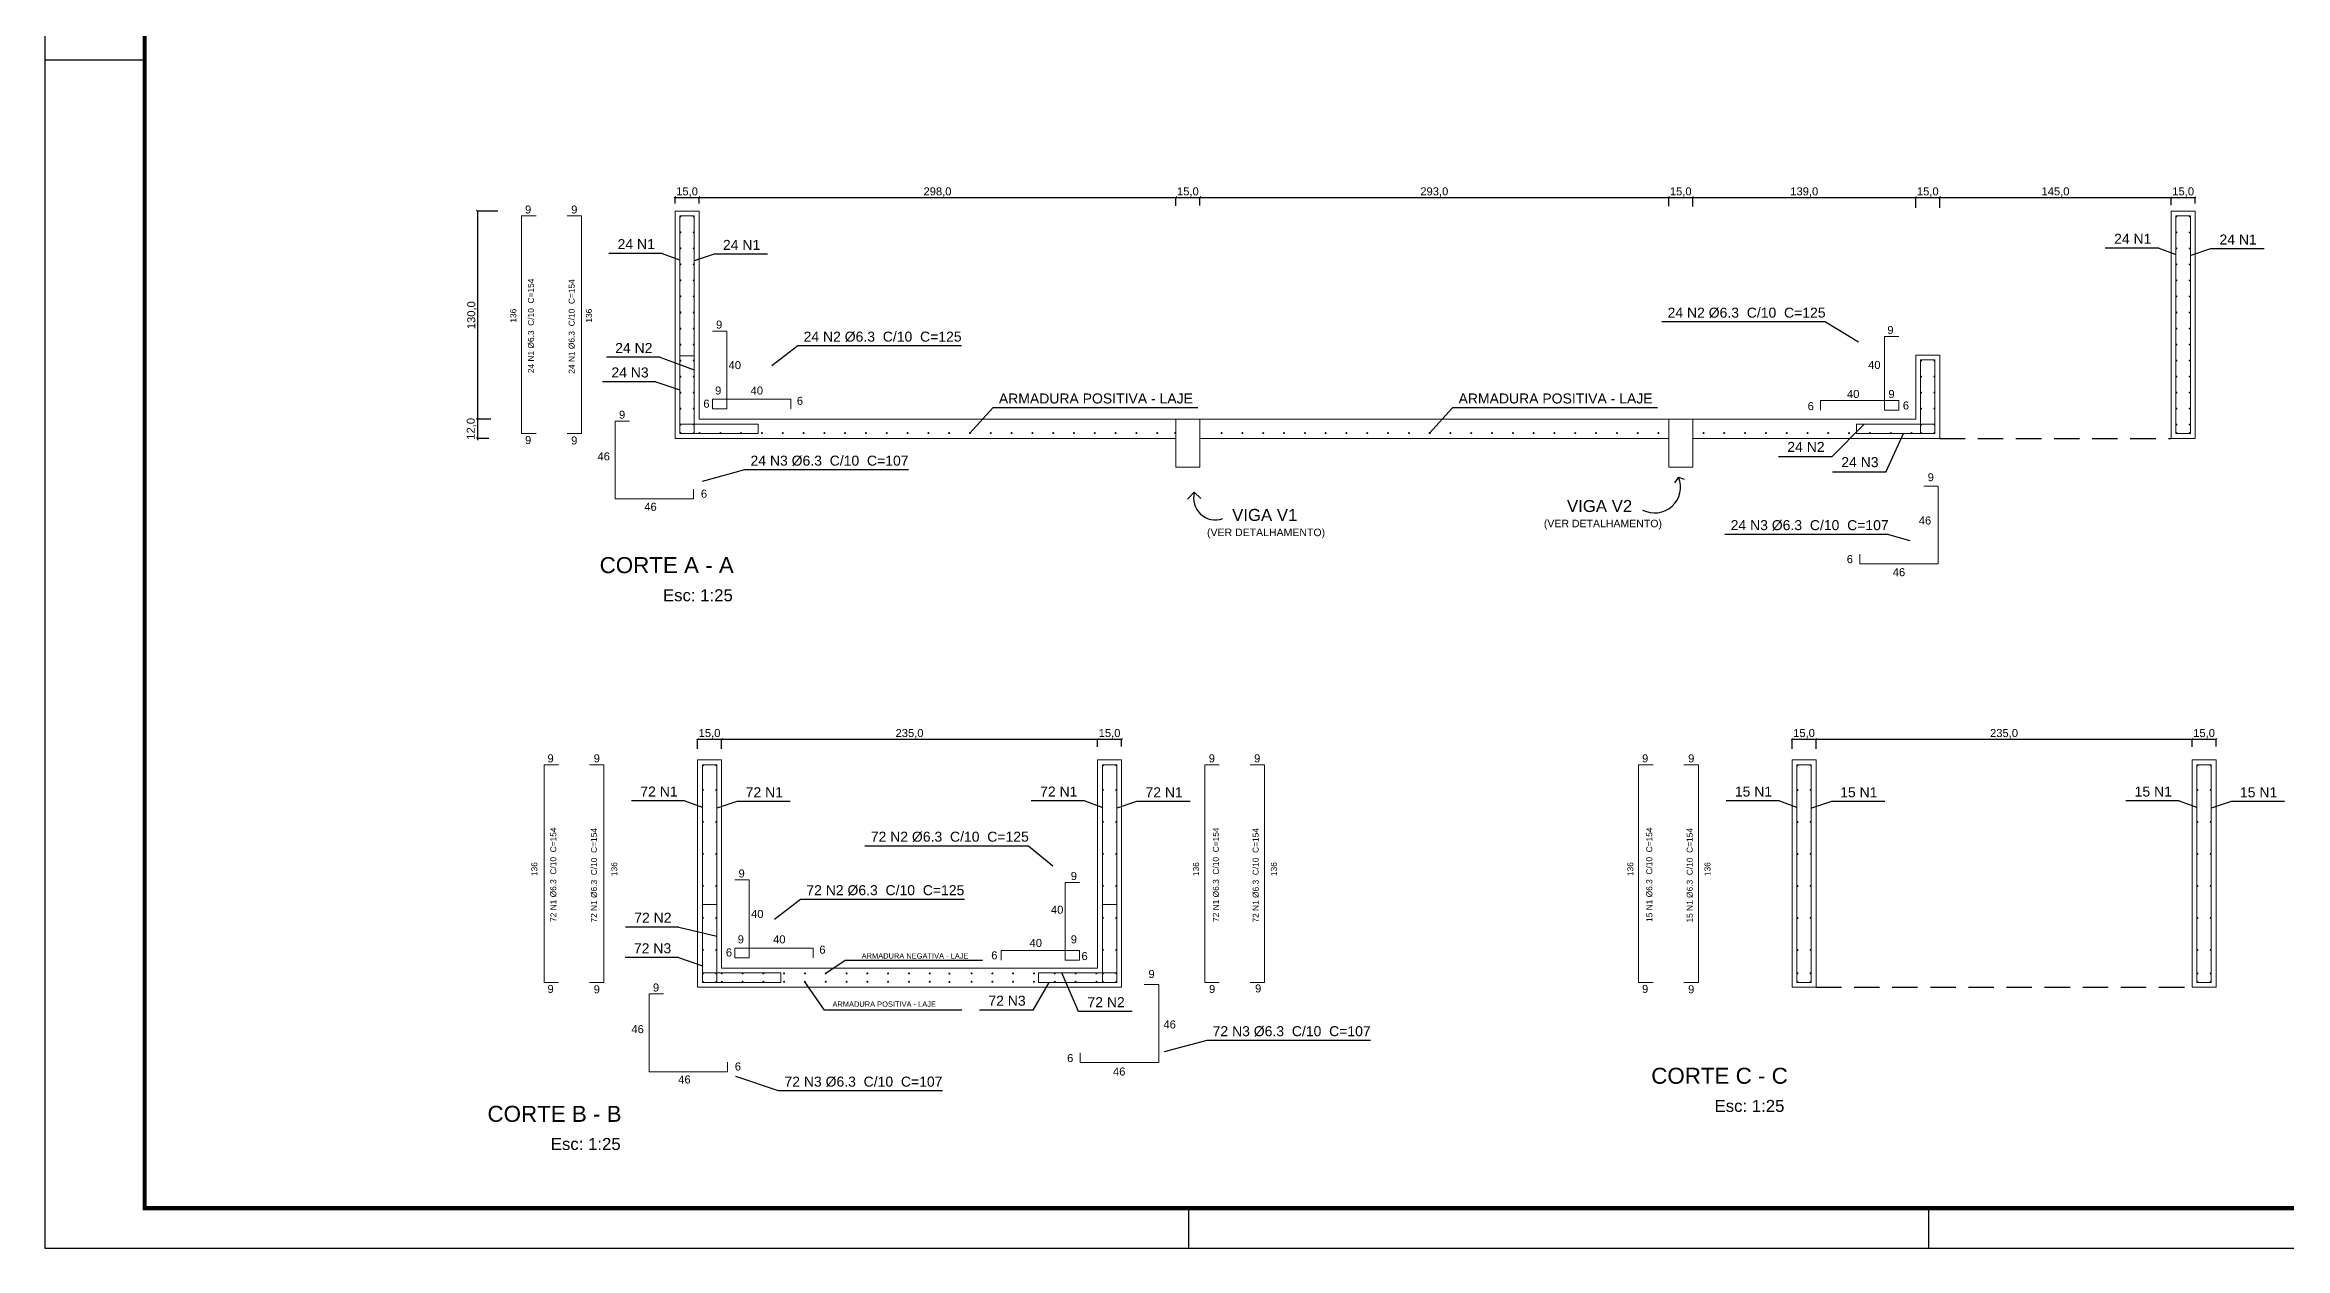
# Model space of a CAD drawing. Header units: centimetres. Extents: x 1386 to 1561, y 365 to 425.
# Drawn here: x 1386.2 to 1442.2, y 365.8 to 395.9 of the extents above; entities that cross this region are included whole.
import ezdxf

# ---------------------------------------------------------------- set-up
doc = ezdxf.new("R2010")
doc.units = ezdxf.units.CM
doc.linetypes.add('HIDDEN', pattern=[9.525, 6.35, -3.175])
for name, color, linetype, lineweight in [('ARM_LONGITUDINAL_Ø6_3', 31, 'Continuous', 9), ('DT-Textos', 7, 'Continuous', 5), ('ELE_CONT_NOS', 122, 'Continuous', 9)]:
    doc.layers.add(name, color=color, linetype=linetype, lineweight=lineweight)
for name, color, linetype in [('ARQ-FOLHA', 7, 'Continuous'), ('COTA CYPE', 31, 'Continuous'), ('LINHAS GERAIS.', 7, 'Continuous'), ('PDF_Text', 7, 'Continuous')]:
    doc.layers.add(name, color=color, linetype=linetype)
doc.styles.add('PDF Arial', font='arial.ttf')
doc.styles.get("Standard").update_dxf_attribs({"font": 'arial.ttf'})
doc.dimstyles.new('Copy of 1-50', dxfattribs={"dimscale": 0.05, "dimtxt": 4, "dimasz": 0.8, "dimexe": 0.1, "dimexo": 0.2, "dimgap": 0.3, "dimtad": 1, "dimdec": 1, "dimlfac": 50, "dimzin": 1, "dimtxsty": 'Standard', "dimblk": 'OBLIQUE', "dimcen": 10, "dimdle": 0.1, "dimclrd": 7, "dimclre": 8, "dimclrt": 256, "dimadec": 0, "dimazin": 2, "dimtfac": 1, "dimtdec": 1, "dimtmove": 2, "dimatfit": 0, "dimldrblk": 'OBLIQUE', "dimfxl": 0, "dimlwd": -1, "dimlwe": -1, "dimarcsym": 0})

# ---------------------------------------------------------------- blocks, each defined once
blk = doc.blocks.new('FOLHA A1')
at = {"layer": 'ARQ-FOLHA'}
for p, q in [((0, 0), (0, -594)), ((0, -297), (25, -297)), ((286, -594), (286, -584)), ((471, -594), (471, -584)), ((0, -594), (841, -594))]:
    blk.add_line(p, q, dxfattribs=at)
at = {"layer": 'ARQ-FOLHA', "const_width": 1}
blk.add_lwpolyline([(25, -10), (25, -584), (831, -584), (831, -10), (25, -10)], dxfattribs=at)
blk = doc.blocks.new('_OBLIQUE')
at = {"color": 0, "linetype": 'ByBlock'}
blk.add_line((-0.5, -0.5), (0.5, 0.5), dxfattribs=at)
blk = doc.blocks.new('*D123')
at = {"layer": 'COTA CYPE', "color": 7}
blk.add_line((1402.469, 378.548), (1403.079, 378.548), dxfattribs=at)
at = {"layer": 'COTA CYPE', "color": 8}
for p, q in [((1402.474, 378.306), (1402.474, 378.553)), ((1403.074, 378.306), (1403.074, 378.553))]:
    blk.add_line(p, q, dxfattribs=at)
at = {"layer": 'Defpoints', "color": 0}
for p in [(1402.474, 378.296), (1403.074, 378.548), (1403.074, 378.296)]:
    blk.add_point(p, dxfattribs=at)
at = {"layer": 'COTA CYPE', "color": 7, "xscale": 0.04000000000000001, "yscale": 0.04000000000000001, "zscale": 0.04000000000000001, "rotation": 180}
blk.add_blockref('_OBLIQUE', (1402.474, 378.548), dxfattribs=at)
at = {"layer": 'COTA CYPE', "color": 7, "xscale": 0.04000000000000001, "yscale": 0.04000000000000001, "zscale": 0.04000000000000001}
blk.add_blockref('_OBLIQUE', (1403.074, 378.548), dxfattribs=at)
at = {"layer": 'COTA CYPE', "insert": (1402.774, 378.684), "char_height": 0.2, "attachment_point": 5}
blk.add_mtext('15,0', dxfattribs=at)
blk = doc.blocks.new('*D124')
at = {"layer": 'COTA CYPE', "color": 7}
blk.add_line((1403.069, 378.548), (1412.479, 378.548), dxfattribs=at)
at = {"layer": 'COTA CYPE', "color": 8}
for p, q in [((1403.074, 378.306), (1403.074, 378.553)), ((1412.474, 378.378), (1412.474, 378.553))]:
    blk.add_line(p, q, dxfattribs=at)
at = {"layer": 'Defpoints', "color": 0}
for p in [(1403.074, 378.296), (1412.474, 378.548), (1412.474, 378.368)]:
    blk.add_point(p, dxfattribs=at)
at = {"layer": 'COTA CYPE', "color": 7, "xscale": 0.04000000000000001, "yscale": 0.04000000000000001, "zscale": 0.04000000000000001, "rotation": 180}
blk.add_blockref('_OBLIQUE', (1403.074, 378.548), dxfattribs=at)
at = {"layer": 'COTA CYPE', "color": 7, "xscale": 0.04000000000000001, "yscale": 0.04000000000000001, "zscale": 0.04000000000000001}
blk.add_blockref('_OBLIQUE', (1412.474, 378.548), dxfattribs=at)
at = {"layer": 'COTA CYPE', "insert": (1407.774, 378.684), "char_height": 0.2, "attachment_point": 5}
blk.add_mtext('235,0', dxfattribs=at)
blk = doc.blocks.new('*D125')
at = {"layer": 'COTA CYPE', "color": 7}
blk.add_line((1412.469, 378.548), (1413.079, 378.548), dxfattribs=at)
at = {"layer": 'COTA CYPE', "color": 8}
for p, q in [((1412.474, 378.357), (1412.474, 378.553)), ((1413.074, 378.367), (1413.074, 378.553))]:
    blk.add_line(p, q, dxfattribs=at)
at = {"layer": 'Defpoints', "color": 0}
for p in [(1412.474, 378.347), (1413.074, 378.548), (1413.074, 378.357)]:
    blk.add_point(p, dxfattribs=at)
at = {"layer": 'COTA CYPE', "color": 7, "xscale": 0.04000000000000001, "yscale": 0.04000000000000001, "zscale": 0.04000000000000001, "rotation": 180}
blk.add_blockref('_OBLIQUE', (1412.474, 378.548), dxfattribs=at)
at = {"layer": 'COTA CYPE', "color": 7, "xscale": 0.04000000000000001, "yscale": 0.04000000000000001, "zscale": 0.04000000000000001}
blk.add_blockref('_OBLIQUE', (1413.074, 378.548), dxfattribs=at)
at = {"layer": 'COTA CYPE', "insert": (1412.774, 378.684), "char_height": 0.2, "attachment_point": 5}
blk.add_mtext('15,0', dxfattribs=at)
blk = doc.blocks.new('*D126')
at = {"layer": 'COTA CYPE', "color": 7}
blk.add_line((1401.907, 392.086), (1402.517, 392.086), dxfattribs=at)
at = {"layer": 'COTA CYPE', "color": 8}
for p, q in [((1401.912, 391.933), (1401.912, 392.091)), ((1402.512, 391.933), (1402.512, 392.091))]:
    blk.add_line(p, q, dxfattribs=at)
at = {"layer": 'Defpoints', "color": 0}
for p in [(1402.512, 392.086), (1401.912, 391.923), (1402.512, 391.923)]:
    blk.add_point(p, dxfattribs=at)
at = {"layer": 'COTA CYPE', "color": 7, "xscale": 0.04000000000000001, "yscale": 0.04000000000000001, "zscale": 0.04000000000000001, "rotation": 180}
blk.add_blockref('_OBLIQUE', (1401.912, 392.086), dxfattribs=at)
at = {"layer": 'COTA CYPE', "color": 7, "xscale": 0.04000000000000001, "yscale": 0.04000000000000001, "zscale": 0.04000000000000001}
blk.add_blockref('_OBLIQUE', (1402.512, 392.086), dxfattribs=at)
at = {"layer": 'COTA CYPE', "insert": (1402.212, 392.221), "char_height": 0.2, "attachment_point": 5}
blk.add_mtext('15,0', dxfattribs=at)
blk = doc.blocks.new('*D127')
at = {"layer": 'COTA CYPE', "color": 7}
blk.add_line((1402.507, 392.086), (1414.437, 392.086), dxfattribs=at)
at = {"layer": 'COTA CYPE', "color": 8}
for p, q in [((1402.512, 391.933), (1402.512, 392.091)), ((1414.432, 391.898), (1414.432, 392.091))]:
    blk.add_line(p, q, dxfattribs=at)
at = {"layer": 'Defpoints', "color": 0}
for p in [(1414.432, 392.086), (1402.512, 391.923), (1414.432, 391.888)]:
    blk.add_point(p, dxfattribs=at)
at = {"layer": 'COTA CYPE', "color": 7, "xscale": 0.04000000000000001, "yscale": 0.04000000000000001, "zscale": 0.04000000000000001, "rotation": 180}
blk.add_blockref('_OBLIQUE', (1402.512, 392.086), dxfattribs=at)
at = {"layer": 'COTA CYPE', "color": 7, "xscale": 0.04000000000000001, "yscale": 0.04000000000000001, "zscale": 0.04000000000000001}
blk.add_blockref('_OBLIQUE', (1414.432, 392.086), dxfattribs=at)
at = {"layer": 'COTA CYPE', "insert": (1408.472, 392.221), "char_height": 0.2, "attachment_point": 5}
blk.add_mtext('298,0', dxfattribs=at)
blk = doc.blocks.new('*D128')
at = {"layer": 'COTA CYPE', "color": 7}
blk.add_line((1414.427, 392.086), (1415.037, 392.086), dxfattribs=at)
at = {"layer": 'COTA CYPE', "color": 8}
for p, q in [((1414.432, 391.875), (1414.432, 392.091)), ((1415.032, 391.894), (1415.032, 392.091))]:
    blk.add_line(p, q, dxfattribs=at)
at = {"layer": 'Defpoints', "color": 0}
for p in [(1415.032, 392.086), (1414.432, 391.865), (1415.032, 391.884)]:
    blk.add_point(p, dxfattribs=at)
at = {"layer": 'COTA CYPE', "color": 7, "xscale": 0.04000000000000001, "yscale": 0.04000000000000001, "zscale": 0.04000000000000001, "rotation": 180}
blk.add_blockref('_OBLIQUE', (1414.432, 392.086), dxfattribs=at)
at = {"layer": 'COTA CYPE', "color": 7, "xscale": 0.04000000000000001, "yscale": 0.04000000000000001, "zscale": 0.04000000000000001}
blk.add_blockref('_OBLIQUE', (1415.032, 392.086), dxfattribs=at)
at = {"layer": 'COTA CYPE', "insert": (1414.732, 392.221), "char_height": 0.2, "attachment_point": 5}
blk.add_mtext('15,0', dxfattribs=at)
blk = doc.blocks.new('*D129')
at = {"layer": 'COTA CYPE', "color": 7}
blk.add_line((1415.027, 392.086), (1426.757, 392.086), dxfattribs=at)
at = {"layer": 'COTA CYPE', "color": 8}
for p, q in [((1415.032, 391.883), (1415.032, 392.091)), ((1426.752, 391.872), (1426.752, 392.091))]:
    blk.add_line(p, q, dxfattribs=at)
at = {"layer": 'Defpoints', "color": 0}
for p in [(1426.752, 392.086), (1415.032, 391.873), (1426.752, 391.862)]:
    blk.add_point(p, dxfattribs=at)
at = {"layer": 'COTA CYPE', "color": 7, "xscale": 0.04000000000000001, "yscale": 0.04000000000000001, "zscale": 0.04000000000000001, "rotation": 180}
blk.add_blockref('_OBLIQUE', (1415.032, 392.086), dxfattribs=at)
at = {"layer": 'COTA CYPE', "color": 7, "xscale": 0.04000000000000001, "yscale": 0.04000000000000001, "zscale": 0.04000000000000001}
blk.add_blockref('_OBLIQUE', (1426.752, 392.086), dxfattribs=at)
at = {"layer": 'COTA CYPE', "insert": (1420.892, 392.221), "char_height": 0.2, "attachment_point": 5}
blk.add_mtext('293,0', dxfattribs=at)
blk = doc.blocks.new('*D130')
at = {"layer": 'COTA CYPE', "color": 7}
blk.add_line((1426.747, 392.086), (1427.357, 392.086), dxfattribs=at)
at = {"layer": 'COTA CYPE', "color": 8}
for p, q in [((1426.752, 391.872), (1426.752, 392.091)), ((1427.352, 391.871), (1427.352, 392.091))]:
    blk.add_line(p, q, dxfattribs=at)
at = {"layer": 'Defpoints', "color": 0}
for p in [(1427.352, 392.086), (1426.752, 391.862), (1427.352, 391.861)]:
    blk.add_point(p, dxfattribs=at)
at = {"layer": 'COTA CYPE', "color": 7, "xscale": 0.04000000000000001, "yscale": 0.04000000000000001, "zscale": 0.04000000000000001, "rotation": 180}
blk.add_blockref('_OBLIQUE', (1426.752, 392.086), dxfattribs=at)
at = {"layer": 'COTA CYPE', "color": 7, "xscale": 0.04000000000000001, "yscale": 0.04000000000000001, "zscale": 0.04000000000000001}
blk.add_blockref('_OBLIQUE', (1427.352, 392.086), dxfattribs=at)
at = {"layer": 'COTA CYPE', "insert": (1427.052, 392.221), "char_height": 0.2, "attachment_point": 5}
blk.add_mtext('15,0', dxfattribs=at)
blk = doc.blocks.new('*D131')
at = {"layer": 'COTA CYPE', "color": 7}
blk.add_line((1427.347, 392.086), (1432.933, 392.086), dxfattribs=at)
at = {"layer": 'COTA CYPE', "color": 8}
for p, q in [((1427.352, 391.858), (1427.352, 392.091)), ((1432.928, 391.824), (1432.928, 392.091))]:
    blk.add_line(p, q, dxfattribs=at)
at = {"layer": 'Defpoints', "color": 0}
for p in [(1432.928, 392.086), (1427.352, 391.848), (1432.928, 391.814)]:
    blk.add_point(p, dxfattribs=at)
at = {"layer": 'COTA CYPE', "color": 7, "xscale": 0.04000000000000001, "yscale": 0.04000000000000001, "zscale": 0.04000000000000001, "rotation": 180}
blk.add_blockref('_OBLIQUE', (1427.352, 392.086), dxfattribs=at)
at = {"layer": 'COTA CYPE', "color": 7, "xscale": 0.04000000000000001, "yscale": 0.04000000000000001, "zscale": 0.04000000000000001}
blk.add_blockref('_OBLIQUE', (1432.928, 392.086), dxfattribs=at)
at = {"layer": 'COTA CYPE', "insert": (1430.14, 392.221), "char_height": 0.2, "attachment_point": 5}
blk.add_mtext('139,0', dxfattribs=at)
blk = doc.blocks.new('*D132')
at = {"layer": 'COTA CYPE', "color": 7}
blk.add_line((1432.923, 392.086), (1433.533, 392.086), dxfattribs=at)
at = {"layer": 'COTA CYPE', "color": 8}
for p, q in [((1432.928, 391.875), (1432.928, 392.091)), ((1433.528, 391.824), (1433.528, 392.091))]:
    blk.add_line(p, q, dxfattribs=at)
at = {"layer": 'Defpoints', "color": 0}
for p in [(1433.528, 392.086), (1432.928, 391.865), (1433.528, 391.814)]:
    blk.add_point(p, dxfattribs=at)
at = {"layer": 'COTA CYPE', "color": 7, "xscale": 0.04000000000000001, "yscale": 0.04000000000000001, "zscale": 0.04000000000000001, "rotation": 180}
blk.add_blockref('_OBLIQUE', (1432.928, 392.086), dxfattribs=at)
at = {"layer": 'COTA CYPE', "color": 7, "xscale": 0.04000000000000001, "yscale": 0.04000000000000001, "zscale": 0.04000000000000001}
blk.add_blockref('_OBLIQUE', (1433.528, 392.086), dxfattribs=at)
at = {"layer": 'COTA CYPE', "insert": (1433.228, 392.221), "char_height": 0.2, "attachment_point": 5}
blk.add_mtext('15,0', dxfattribs=at)
blk = doc.blocks.new('*D133')
at = {"layer": 'COTA CYPE', "color": 7}
blk.add_line((1433.523, 392.086), (1439.317, 392.086), dxfattribs=at)
at = {"layer": 'COTA CYPE', "color": 8}
for p, q in [((1433.528, 391.897), (1433.528, 392.091)), ((1439.312, 391.898), (1439.312, 392.091))]:
    blk.add_line(p, q, dxfattribs=at)
at = {"layer": 'Defpoints', "color": 0}
for p in [(1439.312, 392.086), (1433.528, 391.887), (1439.312, 391.888)]:
    blk.add_point(p, dxfattribs=at)
at = {"layer": 'COTA CYPE', "color": 7, "xscale": 0.04000000000000001, "yscale": 0.04000000000000001, "zscale": 0.04000000000000001, "rotation": 180}
blk.add_blockref('_OBLIQUE', (1433.528, 392.086), dxfattribs=at)
at = {"layer": 'COTA CYPE', "color": 7, "xscale": 0.04000000000000001, "yscale": 0.04000000000000001, "zscale": 0.04000000000000001}
blk.add_blockref('_OBLIQUE', (1439.312, 392.086), dxfattribs=at)
at = {"layer": 'COTA CYPE', "insert": (1436.42, 392.221), "char_height": 0.2, "attachment_point": 5}
blk.add_mtext('145,0', dxfattribs=at)
blk = doc.blocks.new('*D134')
at = {"layer": 'COTA CYPE', "color": 7}
blk.add_line((1439.307, 392.086), (1439.917, 392.086), dxfattribs=at)
at = {"layer": 'COTA CYPE', "color": 8}
for p, q in [((1439.312, 391.933), (1439.312, 392.091)), ((1439.912, 391.933), (1439.912, 392.091))]:
    blk.add_line(p, q, dxfattribs=at)
at = {"layer": 'Defpoints', "color": 0}
for p in [(1439.912, 392.086), (1439.312, 391.923), (1439.912, 391.923)]:
    blk.add_point(p, dxfattribs=at)
at = {"layer": 'COTA CYPE', "color": 7, "xscale": 0.04000000000000001, "yscale": 0.04000000000000001, "zscale": 0.04000000000000001, "rotation": 180}
blk.add_blockref('_OBLIQUE', (1439.312, 392.086), dxfattribs=at)
at = {"layer": 'COTA CYPE', "color": 7, "xscale": 0.04000000000000001, "yscale": 0.04000000000000001, "zscale": 0.04000000000000001}
blk.add_blockref('_OBLIQUE', (1439.912, 392.086), dxfattribs=at)
at = {"layer": 'COTA CYPE', "insert": (1439.612, 392.221), "char_height": 0.2, "attachment_point": 5}
blk.add_mtext('15,0', dxfattribs=at)
blk = doc.blocks.new('*D135')
at = {"layer": 'COTA CYPE', "color": 7}
blk.add_line((1429.829, 378.548), (1430.439, 378.548), dxfattribs=at)
at = {"layer": 'COTA CYPE', "color": 8}
for p, q in [((1429.834, 378.306), (1429.834, 378.553)), ((1430.434, 378.306), (1430.434, 378.553))]:
    blk.add_line(p, q, dxfattribs=at)
at = {"layer": 'Defpoints', "color": 0}
for p in [(1429.834, 378.296), (1430.434, 378.548), (1430.434, 378.296)]:
    blk.add_point(p, dxfattribs=at)
at = {"layer": 'COTA CYPE', "color": 7, "xscale": 0.04000000000000001, "yscale": 0.04000000000000001, "zscale": 0.04000000000000001, "rotation": 180}
blk.add_blockref('_OBLIQUE', (1429.834, 378.548), dxfattribs=at)
at = {"layer": 'COTA CYPE', "color": 7, "xscale": 0.04000000000000001, "yscale": 0.04000000000000001, "zscale": 0.04000000000000001}
blk.add_blockref('_OBLIQUE', (1430.434, 378.548), dxfattribs=at)
at = {"layer": 'COTA CYPE', "insert": (1430.134, 378.684), "char_height": 0.2, "attachment_point": 5}
blk.add_mtext('15,0', dxfattribs=at)
blk = doc.blocks.new('*D136')
at = {"layer": 'COTA CYPE', "color": 7}
blk.add_line((1430.429, 378.548), (1439.839, 378.548), dxfattribs=at)
at = {"layer": 'COTA CYPE', "color": 8}
for p, q in [((1430.434, 378.306), (1430.434, 378.553)), ((1439.834, 378.378), (1439.834, 378.553))]:
    blk.add_line(p, q, dxfattribs=at)
at = {"layer": 'Defpoints', "color": 0}
for p in [(1430.434, 378.296), (1439.834, 378.548), (1439.834, 378.368)]:
    blk.add_point(p, dxfattribs=at)
at = {"layer": 'COTA CYPE', "color": 7, "xscale": 0.04000000000000001, "yscale": 0.04000000000000001, "zscale": 0.04000000000000001, "rotation": 180}
blk.add_blockref('_OBLIQUE', (1430.434, 378.548), dxfattribs=at)
at = {"layer": 'COTA CYPE', "color": 7, "xscale": 0.04000000000000001, "yscale": 0.04000000000000001, "zscale": 0.04000000000000001}
blk.add_blockref('_OBLIQUE', (1439.834, 378.548), dxfattribs=at)
at = {"layer": 'COTA CYPE', "insert": (1435.134, 378.684), "char_height": 0.2, "attachment_point": 5}
blk.add_mtext('235,0', dxfattribs=at)
blk = doc.blocks.new('*D137')
at = {"layer": 'COTA CYPE', "color": 7}
blk.add_line((1439.829, 378.548), (1440.439, 378.548), dxfattribs=at)
at = {"layer": 'COTA CYPE', "color": 8}
for p, q in [((1439.834, 378.357), (1439.834, 378.553)), ((1440.434, 378.367), (1440.434, 378.553))]:
    blk.add_line(p, q, dxfattribs=at)
at = {"layer": 'Defpoints', "color": 0}
for p in [(1439.834, 378.347), (1440.434, 378.548), (1440.434, 378.357)]:
    blk.add_point(p, dxfattribs=at)
at = {"layer": 'COTA CYPE', "color": 7, "xscale": 0.04000000000000001, "yscale": 0.04000000000000001, "zscale": 0.04000000000000001, "rotation": 180}
blk.add_blockref('_OBLIQUE', (1439.834, 378.548), dxfattribs=at)
at = {"layer": 'COTA CYPE', "color": 7, "xscale": 0.04000000000000001, "yscale": 0.04000000000000001, "zscale": 0.04000000000000001}
blk.add_blockref('_OBLIQUE', (1440.434, 378.548), dxfattribs=at)
at = {"layer": 'COTA CYPE', "insert": (1440.134, 378.684), "char_height": 0.2, "attachment_point": 5}
blk.add_mtext('15,0', dxfattribs=at)
blk = doc.blocks.new('*D138')
at = {"layer": 'COTA CYPE', "color": 8}
for p, q in [((1397.479, 391.745), (1396.966, 391.745)), ((1397.307, 386.545), (1396.966, 386.545))]:
    blk.add_line(p, q, dxfattribs=at)
at = {"layer": 'COTA CYPE', "color": 7}
blk.add_line((1396.971, 391.75), (1396.971, 386.54), dxfattribs=at)
at = {"layer": 'Defpoints', "color": 0}
for p in [(1397.489, 391.745), (1396.971, 386.545), (1397.317, 386.545)]:
    blk.add_point(p, dxfattribs=at)
at = {"layer": 'COTA CYPE', "color": 7, "xscale": 0.04000000000000001, "yscale": 0.04000000000000001, "zscale": 0.04000000000000001}
for p, rotation in [((1396.971, 391.745), 90), ((1396.971, 386.545), 270)]:
    blk.add_blockref('_OBLIQUE', p, dxfattribs=dict(at, rotation=rotation))
at = {"layer": 'COTA CYPE', "insert": (1396.836, 389.145), "char_height": 0.2, "attachment_point": 5, "rotation": 90}
blk.add_mtext('130,0', dxfattribs=at)
blk = doc.blocks.new('*D139')
at = {"layer": 'COTA CYPE', "color": 8}
for p, q in [((1397.307, 386.545), (1396.966, 386.545)), ((1397.259, 386.065), (1396.966, 386.065))]:
    blk.add_line(p, q, dxfattribs=at)
at = {"layer": 'COTA CYPE', "color": 7}
for p, q in [((1396.971, 386.545), (1396.971, 386.585)), ((1396.971, 386.545), (1396.971, 386.065)), ((1396.971, 386.065), (1396.971, 386.025))]:
    blk.add_line(p, q, dxfattribs=at)
at = {"layer": 'Defpoints', "color": 0}
for p in [(1397.317, 386.545), (1396.971, 386.065), (1397.269, 386.065)]:
    blk.add_point(p, dxfattribs=at)
at = {"layer": 'COTA CYPE', "color": 7, "xscale": 0.04000000000000001, "yscale": 0.04000000000000001, "zscale": 0.04000000000000001}
for p, rotation in [((1396.971, 386.545), 270), ((1396.971, 386.065), 90)]:
    blk.add_blockref('_OBLIQUE', p, dxfattribs=dict(at, rotation=rotation))
at = {"layer": 'COTA CYPE', "insert": (1396.823, 386.305), "char_height": 0.2, "attachment_point": 5, "rotation": 90}
blk.add_mtext('12,0', dxfattribs=at)

msp = doc.modelspace()

# ---------------------------------------------------------------- linework, layer by layer
at = {"color": 8}
for p, q in [((1401.5904, 390.6872), (1400.255, 390.6872)), ((1401.5904, 390.6872), (1402.0212, 390.5315)), ((1402.8883, 390.6685), (1402.3917, 390.5005)), ((1404.2237, 390.6685), (1402.8883, 390.6685)), ((1439.0009, 390.8206), (1437.6655, 390.8206)), ((1439.0009, 390.8206), (1439.4317, 390.6649)), ((1440.2988, 390.8019), (1439.8022, 390.6339)), ((1441.6342, 390.8019), (1440.2988, 390.8019)), ((1430.6731, 388.9752), (1426.5756, 388.9752)), ((1430.6731, 388.9752), (1431.499, 388.4794)), ((1401.5301, 388.0918), (1400.1947, 388.0918)), ((1401.5301, 388.0918), (1402.3917, 387.7804)), ((1401.4356, 387.4803), (1400.1002, 387.4803)), ((1401.4356, 387.4803), (1402.0317, 387.2762)), ((1430.831, 385.6024), (1431.6355, 386.4253)), ((1432.1807, 385.222), (1432.6242, 386.1853)), ((1430.831, 385.6024), (1429.4957, 385.6024)), ((1432.1807, 385.222), (1430.8453, 385.222)), ((1432.2501, 383.6645), (1428.1527, 383.6645)), ((1432.2501, 383.6645), (1432.783, 383.5151)), ((1402.1592, 377.0072), (1400.8238, 377.0072)), ((1402.1592, 377.0072), (1402.59, 376.8516)), ((1403.457, 376.9886), (1402.9605, 376.8206)), ((1404.7924, 376.9886), (1403.457, 376.9886)), ((1412.1531, 377.0072), (1410.8177, 377.0072)), ((1412.1531, 377.0072), (1412.5839, 376.8516)), ((1413.451, 376.9886), (1412.9544, 376.8206)), ((1414.7863, 376.9886), (1413.451, 376.9886)), ((1429.5192, 377.0072), (1428.1839, 377.0072)), ((1429.5192, 377.0072), (1429.9501, 376.8516)), ((1430.8171, 376.9886), (1430.3206, 376.8206)), ((1432.1525, 376.9886), (1430.8171, 376.9886)), ((1439.5132, 377.0072), (1438.1778, 377.0072)), ((1439.5132, 377.0072), (1439.944, 376.8516)), ((1440.811, 376.9886), (1440.3145, 376.8206)), ((1442.1464, 376.9886), (1440.811, 376.9886)), ((1410.755, 375.8787), (1406.6575, 375.8787)), ((1410.755, 375.8787), (1411.3591, 375.3809)), ((1402.007, 373.8533), (1400.6716, 373.8533)), ((1402.007, 373.8533), (1402.9544, 373.6231)), ((1401.9986, 373.0897), (1400.6633, 373.0897)), ((1401.9986, 373.0897), (1402.5948, 372.8856)), ((1410.86, 371.7797), (1411.2636, 372.4692)), ((1412.0005, 371.7423), (1411.5798, 372.7092)), ((1410.86, 371.7797), (1409.5247, 371.7797)), ((1413.3358, 371.7423), (1412.0005, 371.7423))]:
    msp.add_line(p, q, dxfattribs=at)
for p, q in [((1426.9997, 385.0934), (1426.8988, 384.9525)), ((1426.9997, 385.0934), (1427.1379, 385.0457)), ((1414.8915, 384.7194), (1414.7183, 384.5442)), ((1414.8915, 384.7194), (1415.0522, 384.5605))]:
    msp.add_line(p, q)
for points in [[(1409.075, 388.376), (1404.9776, 388.376), (1404.3282, 387.8803)], [(1414.9829, 386.8303), (1409.8593, 386.8303), (1409.2843, 386.1979)], [(1426.4742, 386.8303), (1421.3506, 386.8303), (1420.7757, 386.1979)], [(1407.7479, 385.2767), (1403.6505, 385.2767), (1402.5856, 384.9917)], [(1409.1435, 374.5419), (1405.046, 374.5419), (1404.3967, 374.0461)], [(1409.5954, 373.017), (1406.1673, 373.017), (1405.6791, 372.6938)], [(1409.0801, 371.7729), (1405.652, 371.7729), (1405.1591, 372.4873)], [(1419.3005, 371.0182), (1415.2031, 371.0182), (1414.1382, 370.7332)], [(1408.5964, 369.7577), (1404.499, 369.7577), (1403.434, 370.1228)]]:
    msp.add_lwpolyline(points, dxfattribs=at)
for centre, radius, start, end in [((1426.4011, 384.8487), 0.6467, 242.30589, 22.2319), ((1415.4182, 384.575), 0.5462, 164.67272, 289.82426)]:
    msp.add_arc(centre, radius, start, end)
at = {"layer": 'ARM_LONGITUDINAL_Ø6_3'}
for points in [[(1398.4364, 386.1853), (1398.0764, 386.1853), (1398.0764, 391.6253), (1398.4364, 391.6253)], [(1399.211, 391.6253), (1399.571, 391.6253), (1399.571, 386.1853), (1399.211, 386.1853)], [(1402.3917, 386.1853), (1402.0317, 386.1853), (1402.0317, 391.6253), (1402.3917, 391.6253)], [(1402.0317, 391.6253), (1402.3917, 391.6253), (1402.3917, 386.1853), (1402.0317, 386.1853)], [(1439.4317, 391.6253), (1439.7917, 391.6253), (1439.7917, 386.1853), (1439.4317, 386.1853)], [(1439.7917, 386.1853), (1439.4317, 386.1853), (1439.4317, 391.6253), (1439.7917, 391.6253)], [(1402.8455, 388.7465), (1403.2055, 388.7465), (1403.2055, 386.8025), (1402.8455, 386.8025), (1402.8455, 387.0425), (1404.8055, 387.0425), (1404.8055, 386.8025)], [(1402.0317, 388.1293), (1402.3917, 388.1293), (1402.3917, 386.1853), (1402.0317, 386.1853), (1402.0317, 386.4253), (1403.9917, 386.4253), (1403.9917, 386.1853)], [(1403.9917, 386.4253), (1403.9917, 386.1853), (1402.0317, 386.1853), (1402.0317, 388.1293), (1402.3917, 388.1293)], [(1432.5025, 388.6141), (1432.1425, 388.6141), (1432.1425, 386.7741), (1432.5025, 386.7741), (1432.5025, 387.0141), (1430.5425, 387.0141), (1430.5425, 386.7741)], [(1433.4077, 388.0253), (1433.0477, 388.0253), (1433.0477, 386.1853), (1433.4077, 386.1853), (1433.4077, 386.4253), (1431.4477, 386.4253), (1431.4477, 386.1853)], [(1431.4477, 386.4253), (1431.4477, 386.1853), (1433.4077, 386.1853), (1433.4077, 388.0253), (1433.0477, 388.0253)], [(1402.3765, 384.7934), (1402.3765, 384.5534), (1400.4165, 384.5534), (1400.4165, 386.4974), (1400.7765, 386.4974)], [(1431.5265, 383.1698), (1431.5265, 382.9298), (1433.4865, 382.9298), (1433.4865, 384.8738), (1433.1265, 384.8738)], [(1398.9991, 372.4692), (1398.6391, 372.4692), (1398.6391, 377.9092), (1398.9991, 377.9092)], [(1399.7737, 377.9092), (1400.1337, 377.9092), (1400.1337, 372.4692), (1399.7737, 372.4692)], [(1402.9544, 372.4692), (1402.5944, 372.4692), (1402.5944, 377.9092), (1402.9544, 377.9092)], [(1402.5944, 377.9092), (1402.9544, 377.9092), (1402.9544, 372.4692), (1402.5944, 372.4692)], [(1412.5944, 377.9092), (1412.9544, 377.9092), (1412.9544, 372.4692), (1412.5944, 372.4692)], [(1412.9544, 372.4692), (1412.5944, 372.4692), (1412.5944, 377.9092), (1412.9544, 377.9092)], [(1415.5117, 372.4692), (1415.1517, 372.4692), (1415.1517, 377.9092), (1415.5117, 377.9092)], [(1416.2863, 377.9092), (1416.6463, 377.9092), (1416.6463, 372.4692), (1416.2863, 372.4692)], [(1426.3592, 372.4692), (1425.9992, 372.4692), (1425.9992, 377.9092), (1426.3592, 377.9092)], [(1427.1337, 377.9092), (1427.4937, 377.9092), (1427.4937, 372.4692), (1427.1337, 372.4692)], [(1430.3145, 372.4692), (1429.9545, 372.4692), (1429.9545, 377.9092), (1430.3145, 377.9092)], [(1429.9545, 377.9092), (1430.3145, 377.9092), (1430.3145, 372.4692), (1429.9545, 372.4692)], [(1439.9545, 377.9092), (1440.3145, 377.9092), (1440.3145, 372.4692), (1439.9545, 372.4692)], [(1440.3145, 372.4692), (1439.9545, 372.4692), (1439.9545, 377.9092), (1440.3145, 377.9092)], [(1403.4082, 375.0303), (1403.7682, 375.0303), (1403.7682, 373.0863), (1403.4082, 373.0863), (1403.4082, 373.3263), (1405.3682, 373.3263), (1405.3682, 373.0863)], [(1412.0207, 374.9677), (1411.6607, 374.9677), (1411.6607, 373.0237), (1412.0207, 373.0237), (1412.0207, 373.2637), (1410.0607, 373.2637), (1410.0607, 373.0237)], [(1402.5944, 374.4132), (1402.9544, 374.4132), (1402.9544, 372.4692), (1402.5944, 372.4692), (1402.5944, 372.7092), (1404.5544, 372.7092), (1404.5544, 372.4692)], [(1404.5544, 372.7092), (1404.5544, 372.4692), (1402.5944, 372.4692), (1402.5944, 374.4132), (1402.9544, 374.4132)], [(1412.9544, 374.4132), (1412.5944, 374.4132), (1412.5944, 372.4692), (1412.9544, 372.4692), (1412.9544, 372.7092), (1410.9944, 372.7092), (1410.9944, 372.4692)], [(1410.9944, 372.7092), (1410.9944, 372.4692), (1412.9544, 372.4692), (1412.9544, 374.4132), (1412.5944, 374.4132)], [(1403.225, 370.4789), (1403.225, 370.2389), (1401.265, 370.2389), (1401.265, 372.1829), (1401.625, 372.1829)], [(1412.043, 370.7103), (1412.043, 370.4703), (1414.003, 370.4703), (1414.003, 372.4143), (1413.643, 372.4143)]]:
    msp.add_lwpolyline(points, dxfattribs=at)
for centre in [(1402.0443, 391.6122), (1402.3784, 391.6122), (1439.4443, 391.6122), (1439.7784, 391.6122), (1402.0443, 391.2122), (1402.3784, 391.2122), (1439.4443, 391.2122), (1439.7784, 391.2122), (1402.0443, 390.8122), (1402.0443, 390.4122), (1402.3784, 390.8122), (1402.3784, 390.4122), (1439.4443, 390.8122), (1439.4443, 390.4122), (1439.7784, 390.8122), (1439.7784, 390.4122), (1402.0443, 390.0122), (1402.3784, 390.0122), (1439.4443, 390.0122), (1439.7784, 390.0122), (1402.0443, 389.6122), (1402.3784, 389.6122), (1439.4443, 389.6122), (1439.7784, 389.6122), (1402.0443, 389.2122), (1402.0443, 388.8122), (1402.3784, 389.2122), (1402.3784, 388.8122), (1439.4443, 389.2122), (1439.4443, 388.8122), (1439.7784, 389.2122), (1439.7784, 388.8122), (1402.0443, 388.4122), (1402.3784, 388.4122), (1439.4443, 388.4122), (1439.7784, 388.4122), (1402.0443, 388.0122), (1402.0443, 387.6122), (1402.3784, 388.0122), (1402.3784, 387.6122), (1433.0603, 388.0122), (1433.0603, 387.6122), (1433.3944, 388.0122), (1433.3944, 387.6122), (1439.4443, 388.0122), (1439.4443, 387.6122), (1439.7784, 388.0122), (1439.7784, 387.6122), (1402.0443, 387.2122), (1402.3784, 387.2122), (1433.0603, 387.2122), (1433.3944, 387.2122), (1439.4443, 387.2122), (1439.7784, 387.2122), (1402.0443, 386.8122), (1402.3784, 386.8122), (1433.0603, 386.8122), (1433.3944, 386.8122), (1439.4443, 386.8122), (1439.7784, 386.8122), (1402.0443, 386.4122), (1402.0443, 386.1979), (1402.3774, 386.412), (1402.3774, 386.1979), (1402.5247, 386.1979), (1403.0443, 386.1979), (1403.5643, 386.1979), (1404.0843, 386.1979), (1404.6043, 386.1979), (1405.1243, 386.1979), (1405.6443, 386.1979), (1406.1643, 386.1979), (1406.6843, 386.1979), (1407.2043, 386.1979), (1407.7243, 386.1979), (1408.2443, 386.1979), (1408.7643, 386.1979), (1409.2843, 386.1979), (1409.8043, 386.1979), (1410.3243, 386.1979), (1410.8443, 386.1979), (1411.3643, 386.1979), (1411.8843, 386.1979), (1412.4043, 386.1979), (1412.9243, 386.1979), (1413.4443, 386.1979), (1413.9643, 386.1979), (1414.4176, 386.1979), (1415.5757, 386.1979), (1416.0957, 386.1979), (1416.6157, 386.1979), (1417.1357, 386.1979), (1417.6557, 386.1979), (1418.1757, 386.1979), (1418.6957, 386.1979), (1419.2157, 386.1979), (1419.7357, 386.1979), (1420.2557, 386.1979), (1420.7757, 386.1979), (1421.2957, 386.1979), (1421.8157, 386.1979), (1422.3357, 386.1979), (1422.8557, 386.1979), (1423.3757, 386.1979), (1423.8957, 386.1979), (1424.4157, 386.1979), (1424.9357, 386.1979), (1425.4557, 386.1979), (1425.9757, 386.1979), (1426.4957, 386.1979), (1427.6215, 386.1979), (1428.1415, 386.1979), (1428.6615, 386.1979), (1429.1815, 386.1979), (1429.7015, 386.1979), (1430.2215, 386.1979), (1430.7415, 386.1979), (1431.2615, 386.1979), (1431.7815, 386.1979), (1432.3015, 386.1979), (1432.8215, 386.1979), (1433.0603, 386.4122), (1433.0603, 386.1979), (1433.3934, 386.412), (1433.3934, 386.1979), (1439.4443, 386.4122), (1439.4443, 386.1979), (1439.7774, 386.412), (1439.7774, 386.1979), (1402.607, 377.8962), (1402.9407, 377.8962), (1412.607, 377.8962), (1412.9407, 377.8962), (1429.9671, 377.8962), (1430.3007, 377.8962), (1439.9671, 377.8962), (1440.3007, 377.8962), (1402.607, 377.2817), (1402.9407, 377.2817), (1412.607, 377.2817), (1412.9407, 377.2817), (1429.9671, 377.2817), (1430.3007, 377.2817), (1439.9671, 377.2817), (1440.3007, 377.2817), (1402.607, 376.4817), (1402.9407, 376.4817), (1412.607, 376.4817), (1412.9407, 376.4817), (1429.9671, 376.4817), (1430.3007, 376.4817), (1439.9671, 376.4817), (1440.3007, 376.4817), (1402.607, 375.6817), (1402.9407, 375.6817), (1412.607, 375.6817), (1412.9407, 375.6817), (1429.9671, 375.6817), (1430.3007, 375.6817), (1439.9671, 375.6817), (1440.3007, 375.6817), (1402.607, 374.8817), (1402.9407, 374.8817), (1412.607, 374.8817), (1412.9407, 374.8817), (1429.9671, 374.8817), (1430.3007, 374.8817), (1439.9671, 374.8817), (1440.3007, 374.8817), (1402.607, 374.0817), (1402.9407, 374.0817), (1412.607, 374.0817), (1412.9407, 374.0817), (1429.9671, 374.0817), (1430.3007, 374.0817), (1439.9671, 374.0817), (1440.3007, 374.0817), (1402.607, 373.2817), (1402.9407, 373.2817), (1412.607, 373.2817), (1412.9407, 373.2817), (1429.9671, 373.2817), (1430.3007, 373.2817), (1439.9671, 373.2817), (1440.3007, 373.2817), (1402.607, 372.696), (1402.607, 372.4817), (1402.9401, 372.6958), (1402.9401, 372.4817), (1403.0791, 372.6938), (1403.0791, 372.4873), (1403.5991, 372.6938), (1403.5991, 372.4873), (1404.1191, 372.6938), (1404.1191, 372.4873), (1404.6391, 372.6938), (1404.6391, 372.4873), (1405.1591, 372.6938), (1405.1591, 372.4873), (1405.6791, 372.6938), (1405.6791, 372.4873), (1406.1991, 372.6938), (1406.1991, 372.4873), (1406.7191, 372.6938), (1406.7191, 372.4873), (1407.2391, 372.6938), (1407.2391, 372.4873), (1407.7591, 372.6938), (1407.7591, 372.4873), (1408.2791, 372.6938), (1408.2791, 372.4873), (1408.7711, 372.69), (1408.7711, 372.4835), (1409.3238, 372.6938), (1409.3238, 372.4873), (1409.8438, 372.6938), (1409.8438, 372.4873), (1410.3638, 372.6938), (1410.3638, 372.4873), (1410.8838, 372.6938), (1410.8838, 372.4873), (1411.4038, 372.6938), (1411.4038, 372.4873), (1411.9238, 372.6938), (1411.9238, 372.4873), (1412.4438, 372.6938), (1412.4438, 372.4873), (1412.607, 372.696), (1412.607, 372.4817), (1412.9401, 372.6958), (1412.9401, 372.4817), (1429.9671, 372.696), (1429.9671, 372.4817), (1430.3002, 372.6958), (1430.3002, 372.4817), (1439.9671, 372.696), (1439.9671, 372.4817), (1440.3002, 372.6958), (1440.3002, 372.4817)]:
    msp.add_circle(centre, 0.0126, dxfattribs=at)
at = {"layer": 'ELE_CONT_NOS'}
for p, q in [((1401.9117, 391.7453), (1401.9117, 386.0653)), ((1401.9117, 391.7453), (1402.5117, 391.7453)), ((1402.5117, 391.7453), (1402.5117, 386.5453)), ((1439.3117, 391.7453), (1439.3117, 386.0653)), ((1439.3117, 391.7453), (1439.9117, 391.7453)), ((1439.9117, 391.7453), (1439.9117, 386.0653)), ((1432.9277, 388.1453), (1432.9277, 386.5453)), ((1432.9277, 388.1453), (1433.5277, 388.1453)), ((1433.5277, 388.1453), (1433.5277, 386.0653)), ((1402.5117, 386.5453), (1411.9117, 386.5453)), ((1411.9117, 386.5453), (1432.9277, 386.5453)), ((1414.4317, 386.5453), (1414.4317, 385.3453)), ((1415.0317, 386.5453), (1415.0317, 385.3453)), ((1426.7517, 386.5453), (1426.7517, 385.3453)), ((1427.3517, 386.5453), (1427.3517, 385.3453)), ((1401.9117, 386.0653), (1414.4317, 386.0653)), ((1415.0317, 386.0653), (1426.7517, 386.0653)), ((1427.3517, 386.0653), (1433.5277, 386.0653)), ((1439.3117, 386.0653), (1439.9117, 386.0653)), ((1414.4317, 385.3453), (1415.0317, 385.3453)), ((1426.7517, 385.3453), (1427.3517, 385.3453)), ((1402.4744, 378.0292), (1402.4744, 372.3492)), ((1402.4744, 378.0292), (1403.0744, 378.0292)), ((1403.0744, 378.0292), (1403.0744, 372.8292)), ((1412.4744, 372.8292), (1412.4744, 378.0292)), ((1412.4744, 378.0292), (1413.0744, 378.0292)), ((1413.0744, 372.3492), (1413.0744, 378.0292)), ((1429.8345, 378.0292), (1429.8345, 372.3492)), ((1429.8345, 378.0292), (1430.4345, 378.0292)), ((1430.4345, 378.0292), (1430.4345, 372.3492)), ((1439.8345, 372.3492), (1439.8345, 378.0292)), ((1439.8345, 378.0292), (1440.4345, 378.0292)), ((1440.4345, 372.3492), (1440.4345, 378.0292)), ((1403.0744, 372.8292), (1412.4744, 372.8292)), ((1402.4744, 372.3492), (1413.0744, 372.3492)), ((1429.8345, 372.3492), (1430.4345, 372.3492)), ((1439.8345, 372.3492), (1440.4345, 372.3492))]:
    msp.add_line(p, q, dxfattribs=at)
at = {"layer": 'LINHAS GERAIS.', "color": 9, "linetype": 'HIDDEN', "ltscale": 0.1}
for p, q in [((1433.5277, 386.0653), (1439.3117, 386.0653)), ((1430.4345, 372.3492), (1439.8345, 372.3492))]:
    msp.add_line(p, q, dxfattribs=at)

# ---------------------------------------------------------------- block references
at = {"layer": 'ARQ-FOLHA', "xscale": 0.1, "yscale": 0.1, "zscale": 0.1}
msp.add_blockref('FOLHA A1', (1386.157, 425.2282), dxfattribs=at)

# ---------------------------------------------------------------- texts
at = {"layer": 'DT-Textos'}
for s, height, p in [('9', 0.2, (1398.1607, 391.6858)), ('9', 0.2, (1399.3156, 391.6858)), ('24 N1', 0.25, (1400.4757, 390.7955)), ('24 N1', 0.25, (1403.109, 390.7768)), ('24 N1', 0.25, (1437.8862, 390.9289)), ('24 N1', 0.25, (1440.5195, 390.9102)), ('24 N2 Ø6.3  C/10  C=125', 0.25, (1426.7232, 389.0835)), ('9', 0.2, (1402.936, 388.8097)), ('24 N2 Ø6.3  C/10  C=125', 0.25, (1405.1252, 388.4844)), ('9', 0.2, (1432.2166, 388.6745)), ('24 N2', 0.25, (1400.4154, 388.2001)), ('24 N3', 0.25, (1400.3209, 387.5886)), ('40', 0.2, (1403.2502, 387.7972)), ('40', 0.2, (1431.737, 387.8026)), ('6', 0.2, (1402.6194, 386.8339)), ('9', 0.2, (1402.9139, 387.1628)), ('40', 0.2, (1403.8004, 387.1628)), ('6', 0.2, (1404.9559, 386.9048)), ('ARMADURA POSITIVA - LAJE', 0.25, (1410.0069, 386.9386)), ('ARMADURA POSITIVA - LAJE', 0.25, (1421.4982, 386.9386)), ('40', 0.2, (1431.2072, 387.0758)), ('9', 0.2, (1432.2427, 387.0745)), ('9', 0.2, (1400.5098, 386.5578)), ('6', 0.2, (1430.2243, 386.7717)), ('6', 0.2, (1432.6045, 386.7881)), ('9', 0.2, (1398.1607, 385.9236)), ('9', 0.2, (1399.3145, 385.9146)), ('24 N2', 0.25, (1429.7163, 385.7279)), ('46', 0.2, (1399.9719, 385.5168)), ('24 N3 Ø6.3  C/10  C=107', 0.25, (1403.7981, 385.385)), ('24 N3', 0.25, (1431.066, 385.3474)), ('6', 0.2, (1402.5578, 384.5838)), ('9', 0.2, (1433.2252, 384.9959)), ('46', 0.2, (1401.143, 384.2575)), ('VIGA V1 ', 0.3, (1415.8381, 384.0026)), ('VIGA V2', 0.3, (1424.2085, 384.2262)), ('(VER DETALHAMENTO)', 0.188312, (1415.21, 383.6229)), ('(VER DETALHAMENTO)', 0.188312, (1423.631, 383.8452)), ('24 N3 Ø6.3  C/10  C=107', 0.25, (1428.3002, 383.7728)), ('46', 0.2, (1433.0029, 383.9142)), ('6', 0.2, (1431.2027, 382.9477)), ('46', 0.2, (1432.352, 382.6217)), ('9', 0.2, (1398.7234, 377.9696)), ('9', 0.2, (1399.8783, 377.9696)), ('9', 0.2, (1415.2539, 377.9696)), ('9', 0.2, (1416.3871, 377.9696)), ('9', 0.2, (1426.0835, 377.9696)), ('9', 0.2, (1427.2384, 377.9696)), ('72 N1', 0.25, (1401.0445, 377.1155)), ('72 N1', 0.25, (1403.6777, 377.0969)), ('72 N1', 0.25, (1411.0384, 377.1155)), ('72 N1', 0.25, (1413.6716, 377.0969)), ('15 N1', 0.25, (1428.4045, 377.1155)), ('15 N1', 0.25, (1431.0378, 377.0969)), ('15 N1', 0.25, (1438.3985, 377.1155)), ('15 N1', 0.25, (1441.0317, 377.0969)), ('72 N2 Ø6.3  C/10  C=125', 0.25, (1406.8051, 375.987)), ('9', 0.2, (1403.4987, 375.0935)), ('72 N2 Ø6.3  C/10  C=125', 0.25, (1405.1936, 374.6502)), ('9', 0.2, (1411.8046, 375.0306)), ('72 N2', 0.25, (1400.8923, 373.9616)), ('40', 0.2, (1403.8129, 374.081)), ('40', 0.2, (1411.3082, 374.1868)), ('9', 0.2, (1403.4766, 373.4466)), ('40', 0.2, (1404.3631, 373.4466)), ('40', 0.2, (1410.774, 373.3567)), ('9', 0.2, (1411.8046, 373.4466)), ('72 N3', 0.25, (1400.8839, 373.198)), ('6', 0.2, (1403.1821, 373.1177)), ('6', 0.2, (1405.5185, 373.1886)), ('ARMADURA NEGATIVA - LAJE ', 0.133306, (1406.5773, 373.0658)), ('6', 0.2, (1409.816, 373.0473)), ('6', 0.2, (1412.0725, 373.0277)), ('9', 0.2, (1401.3583, 372.2434)), ('9', 0.2, (1413.7456, 372.5813)), ('9', 0.2, (1398.7234, 372.2074)), ('9', 0.2, (1399.8772, 372.1984)), ('ARMADURA POSITIVA - LAJE ', 0.133306, (1405.8474, 371.8598)), ('72 N3', 0.25, (1409.7453, 371.888)), ('72 N2', 0.25, (1412.2211, 371.8506)), ('9', 0.2, (1415.2614, 372.2062)), ('9', 0.2, (1416.4121, 372.22)), ('9', 0.2, (1426.0835, 372.2074)), ('9', 0.2, (1427.2372, 372.1984)), ('46', 0.2, (1400.8204, 371.2023)), ('46', 0.2, (1414.1199, 371.3195)), ('72 N3 Ø6.3  C/10  C=107', 0.25, (1415.3507, 371.1265)), ('6', 0.2, (1403.4062, 370.2694)), ('6', 0.2, (1411.7132, 370.4787)), ('46', 0.2, (1412.8592, 370.1427)), ('46', 0.2, (1401.9915, 369.9431)), ('72 N3 Ø6.3  C/10  C=107', 0.25, (1404.6465, 369.866))]:
    msp.add_text(s, height=height, dxfattribs=at).set_placement(p)
for s, height, p in [('24 N1 Ø6.3  C/10  C=154', 0.149451, (1398.3832, 387.6969)), ('24 N1 Ø6.3  C/10  C=154', 0.149451, (1399.4008, 387.6821)), ('136', 0.14945, (1397.9421, 388.9586)), ('136', 0.14945, (1399.8326, 388.9586)), ('72 N1 Ø6.3  C/10  C=154', 0.149451, (1398.9426, 373.9808)), ('72 N1 Ø6.3  C/10  C=154', 0.149451, (1399.9589, 373.966)), ('72 N1 Ø6.3  C/10  C=154', 0.149451, (1415.5058, 373.9808)), ('72 N1 Ø6.3  C/10  C=154', 0.149451, (1416.5004, 373.966)), ('15 N1 Ø6.3  C/10  C=154', 0.149451, (1426.3407, 373.9808)), ('15 N1 Ø6.3  C/10  C=154', 0.149451, (1427.3522, 373.966)), ('136', 0.14945, (1398.4696, 375.1277)), ('136', 0.14945, (1400.4659, 375.1277)), ('136', 0.14945, (1415.0088, 375.1277)), ('136', 0.14945, (1416.9562, 375.1277)), ('136', 0.14945, (1425.8675, 375.1277)), ('136', 0.14945, (1427.7962, 375.1277))]:
    msp.add_text(s, height=height, rotation=90, dxfattribs=at).set_placement(p)
at = {"layer": 'PDF_Text', "attachment_point": 7, "style": 'PDF Arial'}
for s, insert, char_height in [('CORTE A - A', (1400.0268, 382.6931), 0.4), ('Esc: 1:25', (1401.6095, 381.9913), 0.3), ('CORTE C - C', (1426.3145, 369.9317), 0.4), ('CORTE B - B', (1397.2229, 368.9798), 0.4), ('Esc: 1:25', (1427.8971, 369.2299), 0.3), ('Esc: 1:25', (1398.8055, 368.2779), 0.3)]:
    msp.add_mtext(s, dxfattribs=dict(at, insert=insert, char_height=char_height))

# ---------------------------------------------------------------- dimensions: what is measured, and where the dimension line sits
at = {"layer": 'COTA CYPE'}
for base, p1, p2, text, picture, middle in [((1402.5117, 392.086), (1401.9117, 391.9232), (1402.5117, 391.9232), '15,0', '*D126', (1402.2117, 392.2212)), ((1414.4317, 392.086), (1402.5117, 391.9232), (1414.4317, 391.8876), '298,0', '*D127', (1408.4717, 392.2212)), ((1415.0317, 392.086), (1414.4317, 391.8653), (1415.0317, 391.8839), '15,0', '*D128', (1414.7317, 392.2212)), ((1426.7517, 392.086), (1415.0317, 391.8727), (1426.7517, 391.862), '293,0', '*D129', (1420.8917, 392.2212)), ((1427.3517, 392.086), (1426.7517, 391.862), (1427.3517, 391.8606), '15,0', '*D130', (1427.0517, 392.2212)), ((1432.9277, 392.086), (1427.3517, 391.8485), (1432.9277, 391.8144), '139,0', '*D131', (1430.1397, 392.2212)), ((1433.5277, 392.086), (1432.9277, 391.8651), (1433.5277, 391.8144), '15,0', '*D132', (1433.2277, 392.2212)), ((1439.3117, 392.086), (1433.5277, 391.8867), (1439.3117, 391.8876), '145,0', '*D133', (1436.4197, 392.2212)), ((1439.9117, 392.086), (1439.3117, 391.9232), (1439.9117, 391.9232), '15,0', '*D134', (1439.6117, 392.2212)), ((1403.0744, 378.5484), (1402.4744, 378.2963), (1403.0744, 378.2963), '15,0', '*D123', (1402.7744, 378.6836)), ((1412.4744, 378.5484), (1403.0744, 378.2963), (1412.4744, 378.3681), '235,0', '*D124', (1407.7744, 378.6836)), ((1413.0744, 378.5484), (1412.4744, 378.3473), (1413.0744, 378.3567), '15,0', '*D125', (1412.7744, 378.6836)), ((1430.4345, 378.5484), (1429.8345, 378.2963), (1430.4345, 378.2963), '15,0', '*D135', (1430.1345, 378.6836)), ((1439.8345, 378.5484), (1430.4345, 378.2963), (1439.8345, 378.3681), '235,0', '*D136', (1435.1345, 378.6836)), ((1440.4345, 378.5484), (1439.8345, 378.3473), (1440.4345, 378.3567), '15,0', '*D137', (1440.1345, 378.6836))]:
    dim = msp.add_linear_dim(base=base, p1=p1, p2=p2, text=text, dimstyle='Copy of 1-50', dxfattribs=at)
    dim.commit()
    dim.dimension.update_dxf_attribs({"geometry": picture, "text_midpoint": middle})
for base, p1, p2, text, picture, middle in [((1396.9711, 386.5453), (1397.4888, 391.7453), (1397.3171, 386.5453), '130,0', '*D138', (1396.8359, 389.1453)), ((1396.9711, 386.0653), (1397.3171, 386.5453), (1397.2692, 386.0653), '12,0', '*D139', (1396.8234, 386.3053))]:
    dim = msp.add_linear_dim(base=base, p1=p1, p2=p2, angle=90, text=text, dimstyle='Copy of 1-50', dxfattribs=at)
    dim.commit()
    dim.dimension.update_dxf_attribs({"geometry": picture, "text_midpoint": middle})

doc.saveas('drawing.dxf')
